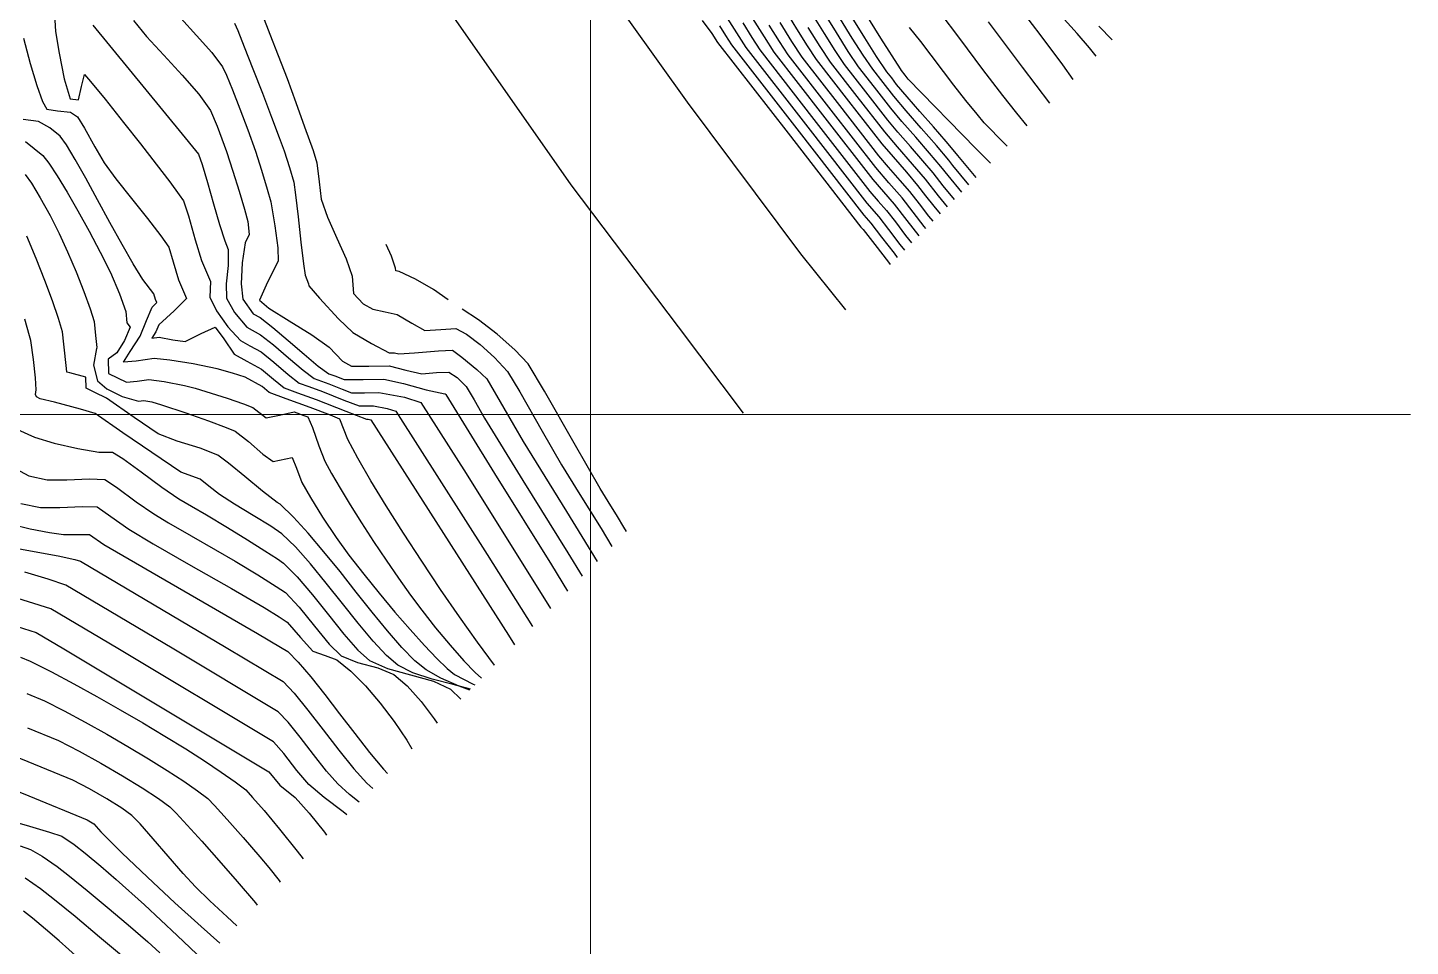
# Model space of a CAD drawing. Extents: x 62300 to 62842, y 108162 to 108787.
# Drawn here: x 62524.6 to 62587, y 108526 to 108567.5 of the extents above; entities that cross this region are included whole.
import ezdxf

# ---------------------------------------------------------------- set-up
doc = ezdxf.new("R2010")
doc.units = 0
doc.header["$LTSCALE"] = 0.999985
doc.header["$MEASUREMENT"] = 0
for name, color, linetype in [('coordinate', 2, 'Continuous'), ('curve livello 1m', 2, 'Continuous'), ('curve livello 5m', 7, 'Continuous'), ('Strade', 7, 'Continuous')]:
    doc.layers.add(name, color=color, linetype=linetype)

msp = doc.modelspace()

# ---------------------------------------------------------------- linework, layer by layer
at = {"layer": 'coordinate', "linetype": 'Continuous', "lineweight": 0}
for p, q in [((62550, 108649.2), (62550, 108403.974)), ((62494.639, 108550), (62587, 108550))]:
    msp.add_line(p, q, dxfattribs=at)
at = {"layer": 'curve livello 1m', "flags": 128}
for points in [[(62558.799, 108568.221), (62559.3, 108567.407), (62559.778, 108566.642), (62560.19, 108566.022), (62561.644, 108564.15), (62563.146, 108562.217), (62563.652, 108561.625), (62564.256, 108560.935), (62564.76, 108560.344), (62565.124, 108559.875), (62565.487, 108559.408), (62565.783, 108559.053)], [(62566.432, 108559.709), (62565.921, 108560.324), (62565.921, 108560.324), (62565.462, 108560.916), (62565.004, 108561.456), (62564.439, 108562.102), (62563.875, 108562.749), (62563.414, 108563.291), (62563.414, 108563.291), (62562.423, 108564.567), (62561.464, 108565.802), (62561.041, 108566.434), (62560.554, 108567.206), (62560.034, 108568.048)], [(62566.756, 108560.038), (62566.138, 108560.781), (62566.138, 108560.781), (62565.813, 108561.201), (62565.306, 108561.799), (62564.682, 108562.513), (62564.057, 108563.228), (62563.549, 108563.828), (62563.549, 108563.828), (62562.813, 108564.775), (62562.1, 108565.692), (62561.635, 108566.388), (62561.099, 108567.238), (62560.527, 108568.165)], [(62569.711, 108563.03), (62569.239, 108563.609), (62568.608, 108564.403), (62568.608, 108564.403), (62567.713, 108565.581), (62566.669, 108566.975), (62565.775, 108568.152)], [(62571.78, 108565.124), (62571.309, 108565.783), (62570.294, 108567.149), (62569.26, 108568.502)], [(62527.537, 108567.568), (62531.571, 108562.652), (62532.175, 108561.913), (62532.304, 108561.744), (62532.472, 108561.278), (62532.709, 108560.475), (62532.981, 108559.514), (62533.253, 108558.576), (62533.489, 108557.839), (62533.654, 108557.441), (62533.646, 108556.727), (62533.553, 108555.894), (62533.565, 108555.255), (62533.927, 108554.597), (62534.489, 108553.942), (62535.108, 108553.601), (62535.691, 108553.147), (62536.377, 108552.555), (62537.032, 108551.994), (62537.522, 108551.63), (62538.183, 108551.386), (62538.787, 108551.149), (62539.216, 108550.981), (62539.803, 108550.981), (62540.442, 108550.987), (62541.6, 108550.78), (62542.341, 108550.534), (62544.382, 108547.335), (62548.199, 108541.248)], [(62529.372, 108567.787), (62529.964, 108567.066), (62530.742, 108566.214), (62531.572, 108565.317), (62532.32, 108564.458), (62532.85, 108563.722), (62533.15, 108563.015), (62533.573, 108561.865), (62533.864, 108560.989), (62534.15, 108560.075), (62534.386, 108559.269), (62534.527, 108558.719), (62534.6, 108558.13), (62534.417, 108557.742), (62534.273, 108556.843), (62534.235, 108555.904), (62534.314, 108555.207), (62534.775, 108554.551), (62535.085, 108554.38), (62535.67, 108553.934), (62536.361, 108553.346), (62537.072, 108552.727), (62537.713, 108552.188), (62538.196, 108551.841), (62538.461, 108551.743), (62538.877, 108551.58), (62539.738, 108551.579), (62540.677, 108551.588), (62541.563, 108551.393), (62542.589, 108551.108), (62543.424, 108550.932), (62543.447, 108550.934), (62543.462, 108550.922), (62543.477, 108550.895), (62545.663, 108547.339), (62548.238, 108543.213), (62548.963, 108542.022)], [(62531.508, 108567.885), (62532.222, 108567.114), (62532.906, 108566.348), (62533.391, 108565.694), (62533.571, 108565.314), (62533.845, 108564.652), (62534.177, 108563.798), (62534.532, 108562.844), (62534.874, 108561.881), (62535.156, 108561.023), (62535.413, 108560.178), (62535.566, 108559.6), (62535.76, 108558.521), (62535.883, 108557.528), (62535.898, 108556.92), (62535.419, 108555.969), (62535.064, 108555.16), (62535.064, 108555.16), (62535.486, 108554.798), (62536.393, 108554.226), (62537.423, 108553.59), (62538.21, 108553.037), (62538.801, 108552.407), (62539.208, 108552.182), (62540, 108552.178), (62540.912, 108552.189), (62541.664, 108552.007), (62542.386, 108551.837), (62543.047, 108551.888), (62543.606, 108551.917), (62543.975, 108551.673), (62544.394, 108551.263), (62544.742, 108550.665), (62545.216, 108549.838), (62546.946, 108547.024), (62548.983, 108543.758), (62549.63, 108542.697)], [(62533.931, 108567.665), (62534.077, 108567.329), (62534.372, 108566.595), (62534.763, 108565.605), (62535.193, 108564.498), (62535.609, 108563.417), (62535.954, 108562.504), (62536.175, 108561.898), (62536.408, 108561.15), (62536.605, 108560.48), (62536.685, 108559.916), (62536.801, 108558.919), (62536.93, 108557.785), (62537.046, 108556.808), (62537.124, 108556.286), (62537.278, 108555.903), (62537.285, 108555.815), (62537.762, 108555.246), (62538.628, 108554.323), (62539.267, 108553.704), (62540.109, 108553.205), (62540.916, 108552.789), (62541.147, 108552.79), (62541.347, 108552.742), (62542.052, 108552.783), (62543.132, 108552.874), (62543.766, 108552.9), (62544.187, 108552.594), (62544.87, 108552.028), (62545.327, 108551.605), (62545.327, 108551.605), (62546.091, 108550.283), (62546.955, 108548.781), (62548.909, 108545.616), (62550.293, 108543.369)], [(62555.036, 108567.79), (62555.474, 108567.198), (62555.733, 108566.791), (62558.917, 108562.693), (62562.207, 108558.458), (62562.305, 108558.345), (62562.832, 108557.672), (62563.442, 108556.873), (62563.525, 108556.766)], [(62555.822, 108567.543), (62556.096, 108567.111), (62556.37, 108566.681), (62559.307, 108562.901), (62562.341, 108558.995), (62562.656, 108558.631), (62563.14, 108558.012), (62563.701, 108557.277), (62563.846, 108557.092)], [(62556.169, 108567.888), (62556.588, 108567.228), (62557.006, 108566.571), (62559.696, 108563.109), (62562.475, 108559.532), (62563.006, 108558.916), (62563.449, 108558.351), (62563.961, 108557.681), (62564.168, 108557.417)], [(62557.316, 108567.879), (62557.83, 108567.046), (62558.28, 108566.352), (62558.28, 108566.352), (62560.475, 108563.526), (62562.744, 108560.606), (62563.226, 108560.046), (62563.708, 108559.488), (62564.273, 108558.76), (62564.81, 108558.067)], [(62565.134, 108558.395), (62565.052, 108558.493), (62565.052, 108558.493), (62564.556, 108559.132), (62564.059, 108559.773), (62564.059, 108559.773), (62563.469, 108560.457), (62562.878, 108561.143), (62562.878, 108561.143), (62560.865, 108563.734), (62558.917, 108566.242), (62558.523, 108566.84), (62558.065, 108567.58)], [(62565.459, 108558.724), (62565.27, 108558.95), (62565.27, 108558.95), (62564.84, 108559.503), (62564.41, 108560.059), (62564.41, 108560.059), (62563.973, 108560.57), (62563.45, 108561.167), (62563.012, 108561.68), (62563.012, 108561.68), (62561.254, 108563.942), (62559.553, 108566.132), (62559.093, 108566.832), (62558.558, 108567.697)], [(62567.081, 108560.366), (62566.356, 108561.239), (62566.356, 108561.239), (62566.164, 108561.487), (62565.608, 108562.141), (62564.925, 108562.924), (62564.24, 108563.708), (62563.683, 108564.365), (62563.683, 108564.365), (62563.202, 108564.983), (62562.737, 108565.582), (62562.307, 108566.222), (62561.816, 108566.993), (62561.289, 108567.844)], [(62567.41, 108560.699), (62566.573, 108561.697), (62566.573, 108561.697), (62566.514, 108561.772), (62566.047, 108562.326), (62565.473, 108562.987), (62564.862, 108563.684), (62564.286, 108564.346), (62563.817, 108564.902), (62563.817, 108564.902), (62563.592, 108565.192), (62563.374, 108565.472), (62562.908, 108566.165), (62562.376, 108567.002), (62561.804, 108567.924)], [(62568.802, 108562.109), (62568.692, 108562.22), (62567.762, 108563.173), (62567.445, 108563.554), (62566.941, 108564.179), (62566.403, 108564.862), (62566.403, 108564.862), (62565.93, 108565.484), (62565.379, 108566.22), (62564.906, 108566.841), (62564.906, 108566.841), (62564.4, 108567.47)], [(62570.727, 108564.058), (62569.496, 108565.678), (62567.96, 108567.73)], [(62572.947, 108567.537), (62573.543, 108566.909)], [(62524.415, 108566.989), (62524.714, 108565.839), (62525.009, 108564.85), (62525.267, 108564.13), (62525.458, 108563.784), (62525.947, 108563.713), (62526.533, 108563.653), (62526.848, 108563.441), (62527.168, 108562.925), (62527.631, 108562.078), (62528.05, 108561.359), (62528.582, 108560.633), (62529.28, 108559.749), (62530.005, 108558.847), (62530.614, 108558.066), (62530.965, 108557.546), (62531.168, 108556.892), (62531.411, 108556.078), (62531.762, 108555.232), (62531.212, 108554.685), (62530.513, 108554.047), (62530.382, 108553.726), (62530.198, 108553.442), (62530.533, 108553.484), (62531.155, 108553.375), (62531.699, 108553.291), (62532.429, 108553.661), (62533.06, 108553.94), (62533.457, 108553.408), (62533.915, 108552.724), (62534.482, 108552.406), (62535.155, 108552.042), (62535.691, 108551.6), (62536.176, 108551.209), (62536.779, 108550.984), (62537.625, 108550.673), (62538.952, 108550.151), (62539.895, 108549.784), (62539.972, 108549.785), (62540.091, 108549.756), (62546.294, 108540.035), (62546.568, 108539.597)], [(62545.664, 108538.682), (62545.661, 108538.686), (62545.661, 108538.686), (62544.899, 108539.715), (62544.08, 108540.868), (62543.231, 108542.102), (62542.381, 108543.375), (62541.554, 108544.646), (62540.78, 108545.872), (62540.085, 108547.012), (62539.497, 108548.024), (62539.042, 108548.866), (62539.042, 108548.866), (62538.687, 108549.791), (62538.259, 108549.964), (62537.347, 108550.316), (62537.347, 108550.316), (62536.27, 108550.713), (62535.502, 108550.998), (62535.502, 108550.998), (62535.178, 108551.262), (62534.413, 108551.683), (62533.849, 108551.872), (62533.152, 108552.06), (62533.152, 108552.06), (62532.072, 108552.282), (62531.016, 108552.457), (62530.301, 108552.533), (62530.301, 108552.533), (62529.5, 108552.413), (62528.92, 108552.356), (62528.92, 108552.356), (62529.224, 108552.848), (62529.678, 108553.53), (62529.678, 108553.53), (62529.964, 108554.242), (62530.219, 108554.852), (62530.219, 108554.852), (62530.432, 108555.054), (62530.372, 108555.197), (62530.296, 108555.447), (62529.8, 108556.096), (62529.365, 108556.796), (62528.858, 108557.678), (62528.312, 108558.667), (62527.756, 108559.687), (62527.222, 108560.663), (62526.742, 108561.518), (62526.344, 108562.179), (62526.062, 108562.57), (62526.062, 108562.57), (62525.598, 108562.946), (62525.082, 108563.23), (62525.082, 108563.23), (62524.398, 108563.314)], [(62524.496, 108562.33), (62525.276, 108561.698), (62525.556, 108561.339), (62525.933, 108560.771), (62526.379, 108560.04), (62526.869, 108559.192), (62527.375, 108558.274), (62527.87, 108557.332), (62528.329, 108556.411), (62528.744, 108555.449), (62529.022, 108554.652), (62529.079, 108554.135), (62529.223, 108553.942), (62528.973, 108553.333), (62528.616, 108552.779), (62528.225, 108552.493), (62528.246, 108551.853), (62529.06, 108551.452), (62529.533, 108551.507), (62530.069, 108551.581), (62530.758, 108551.494), (62531.679, 108551.314), (62532.163, 108551.183), (62532.877, 108550.969), (62533.605, 108550.738), (62534.343, 108550.485), (62534.764, 108550.322), (62535.36, 108549.847), (62535.969, 108549.97), (62536.631, 108550.121), (62537.068, 108549.959), (62537.24, 108549.892), (62537.455, 108549.411), (62537.734, 108548.592), (62538.006, 108547.898), (62538.306, 108547.342), (62538.695, 108546.673), (62539.154, 108545.92), (62539.666, 108545.109), (62540.212, 108544.269), (62540.774, 108543.428), (62541.335, 108542.612), (62541.876, 108541.85), (62542.38, 108541.17), (62543.007, 108540.372), (62543.662, 108539.585), (62544.279, 108538.885), (62544.791, 108538.347), (62545.081, 108538.091)], [(62524.49, 108560.827), (62524.769, 108560.44), (62525.167, 108559.784), (62525.61, 108558.984), (62526.027, 108558.165), (62526.402, 108557.347), (62526.784, 108556.445), (62527.134, 108555.556), (62527.417, 108554.773), (62527.593, 108554.192), (62527.656, 108553.571), (62527.721, 108553.025), (62527.734, 108553.007), (62527.698, 108552.981), (62527.568, 108552.226), (62527.745, 108551.517), (62528.167, 108551.154), (62528.857, 108550.815), (62529.607, 108550.599), (62529.838, 108550.629), (62530.205, 108550.568), (62530.645, 108550.436), (62531.74, 108550.068), (62532.763, 108549.708), (62533.558, 108549.413), (62533.97, 108549.24), (62534.561, 108548.783), (62535.21, 108548.204), (62535.681, 108547.879), (62536.534, 108548.063), (62536.728, 108547.583), (62536.969, 108546.93), (62537.358, 108546.246), (62537.909, 108545.369), (62538.522, 108544.454), (62539.099, 108543.654), (62539.764, 108542.797), (62540.465, 108541.929), (62541.174, 108541.081), (62541.862, 108540.286), (62542.502, 108539.574), (62543.066, 108538.977), (62543.526, 108538.528), (62543.855, 108538.257), (62544.7, 108537.821), (62544.784, 108537.791)], [(62543.581, 108555.176), (62542.919, 108555.639), (62542.1, 108556.114), (62541.37, 108556.459), (62541.37, 108556.459), (62541.215, 108556.492), (62541.206, 108556.599), (62541.021, 108557.148), (62540.775, 108557.672)], [(62551.619, 108544.711), (62551.509, 108544.92), (62551.22, 108545.395), (62550.794, 108546.078), (62550.432, 108546.666), (62550.432, 108546.666), (62549.259, 108548.7), (62547.92, 108551.054), (62547.192, 108552.288), (62547.192, 108552.288), (62546.58, 108552.923), (62545.786, 108553.624), (62544.95, 108554.274), (62544.213, 108554.759)], [(62544.591, 108537.596), (62543.808, 108537.804), (62542.852, 108538.058), (62541.983, 108538.34), (62541.298, 108538.681), (62541.298, 108538.681), (62540.788, 108539.117), (62540.184, 108539.771), (62539.513, 108540.576), (62538.8, 108541.469), (62538.073, 108542.384), (62537.357, 108543.257), (62536.68, 108544.022), (62536.068, 108544.615), (62536.068, 108544.615), (62535.574, 108544.951), (62534.782, 108545.433), (62533.929, 108545.948), (62533.252, 108546.386), (62533.252, 108546.386), (62532.777, 108546.766), (62532.381, 108547.078), (62532.381, 108547.078), (62531.507, 108547.393), (62528.895, 108549.17), (62527.642, 108550.041), (62526.987, 108550.243), (62525.81, 108550.561), (62525.81, 108550.561), (62525.169, 108550.71), (62525.001, 108550.799), (62524.946, 108550.902), (62524.979, 108551.112), (62524.948, 108551.651), (62524.857, 108552.477), (62524.734, 108553.341), (62524.734, 108553.341), (62524.688, 108553.557), (62524.47, 108554.3)], [(62524.144, 108549.322), (62524.91, 108548.974), (62525.787, 108548.707), (62526.858, 108548.457), (62527.804, 108548.3), (62528.434, 108548.305), (62528.886, 108548.015), (62529.72, 108547.41), (62530.656, 108546.726), (62531.414, 108546.199), (62531.992, 108545.863), (62532.671, 108545.472), (62533.615, 108544.897), (62534.519, 108544.338), (62535.298, 108543.849), (62535.868, 108543.48), (62536.148, 108543.286), (62536.764, 108542.67), (62537.453, 108541.856), (62538.17, 108540.957), (62538.868, 108540.088), (62539.5, 108539.362), (62540.019, 108538.893), (62540.836, 108538.532), (62541.878, 108538.244), (62542.907, 108537.957), (62543.686, 108537.599), (62544.154, 108537.153)], [(62523.472, 108547.859), (62524.651, 108547.237), (62525.473, 108547.045), (62526.362, 108547.043), (62527.396, 108547.093), (62528.084, 108547.065), (62528.603, 108546.719), (62529.501, 108546.062), (62530.288, 108545.508), (62530.952, 108545.113), (62531.98, 108544.524), (62533.082, 108543.895), (62533.97, 108543.376), (62534.98, 108542.758), (62535.816, 108542.232), (62536.227, 108541.957), (62536.847, 108541.304), (62537.54, 108540.445), (62538.205, 108539.629), (62538.741, 108539.105), (62539.488, 108538.805), (62540.403, 108538.562), (62541.121, 108538.265), (62541.719, 108537.743), (62542.35, 108537.046), (62542.951, 108536.259), (62543.077, 108536.062)], [(62524.289, 108545.981), (62525.177, 108545.806), (62526.056, 108545.805), (62527.077, 108545.849), (62527.734, 108545.825), (62528.35, 108545.397), (62529.161, 108544.817), (62530.262, 108544.162), (62531.968, 108543.186), (62533.797, 108542.141), (62535.269, 108541.28), (62535.943, 108540.865), (62536.306, 108540.628), (62536.91, 108539.933), (62537.462, 108539.317), (62538.017, 108539.123), (62538.557, 108538.931), (62539.177, 108538.412), (62539.838, 108537.743), (62540.502, 108536.97), (62541.137, 108536.139), (62541.707, 108535.294), (62541.933, 108534.904)], [(62524.157, 108543.947), (62525.062, 108543.781), (62525.973, 108543.614), (62526.722, 108543.453), (62526.983, 108543.372), (62533.563, 108539.476), (62536.126, 108537.939), (62536.627, 108537.419), (62537.246, 108536.658), (62537.934, 108535.765), (62538.64, 108534.845), (62539.313, 108534.005), (62539.903, 108533.351), (62540.169, 108533.119)], [(62539.556, 108532.498), (62539.119, 108532.851), (62538.592, 108533.325), (62538.592, 108533.325), (62538.082, 108533.9), (62537.496, 108534.645), (62536.897, 108535.427), (62536.348, 108536.117), (62535.91, 108536.583), (62535.91, 108536.583), (62531.117, 108539.458), (62526.316, 108542.301), (62525.528, 108542.573), (62524.464, 108542.876)], [(62538.997, 108531.932), (62538.843, 108532.061), (62537.985, 108532.711), (62537.282, 108533.298), (62537.282, 108533.298), (62536.751, 108533.927), (62536.165, 108534.689), (62535.694, 108535.227), (62535.694, 108535.227), (62528.67, 108539.44), (62525.649, 108541.229), (62522.85, 108542.099)], [(62523.831, 108540.515), (62524.982, 108540.158), (62526.224, 108539.423), (62535.478, 108533.872), (62535.972, 108533.272), (62536.672, 108532.707), (62537.304, 108532.007), (62537.999, 108531.143), (62538.091, 108531.015)], [(62524.556, 108537.403), (62525.352, 108537.076), (62526.248, 108536.616), (62527.195, 108536.105), (62528.164, 108535.564), (62529.123, 108535.008), (62530.044, 108534.458), (62530.894, 108533.931), (62531.645, 108533.444), (62532.265, 108533.017), (62532.725, 108532.667), (62533.036, 108532.35), (62533.604, 108531.723), (62534.319, 108530.909), (62535.072, 108530.032), (62535.475, 108529.545), (62535.941, 108528.966), (62535.997, 108528.894)], [(62524.587, 108535.861), (62525.994, 108535.284), (62526.923, 108534.8), (62527.907, 108534.255), (62528.878, 108533.689), (62529.765, 108533.144), (62530.499, 108532.662), (62531.01, 108532.284), (62531.295, 108532.003), (62531.795, 108531.466), (62532.457, 108530.731), (62533.226, 108529.86), (62534.049, 108528.912), (62534.873, 108527.948), (62534.958, 108527.842)], [(62534.045, 108526.918), (62533.595, 108527.316), (62532.814, 108528.045), (62532.165, 108528.68), (62532.165, 108528.68), (62531.614, 108529.28), (62530.941, 108530.054), (62530.257, 108530.85), (62529.671, 108531.516), (62529.295, 108531.901), (62529.295, 108531.901), (62528.842, 108532.223), (62528.165, 108532.646), (62527.388, 108533.093), (62526.637, 108533.491), (62526.637, 108533.491), (62524.618, 108534.32), (62521.916, 108535.42)], [(62521.129, 108534.211), (62524.649, 108532.778), (62527.279, 108531.698), (62527.58, 108531.518), (62527.906, 108531.153), (62528.85, 108530.216), (62530.006, 108529.109), (62531.244, 108527.955), (62532.429, 108526.879), (62533.275, 108526.139)], [(62524.256, 108530.533), (62524.727, 108530.369), (62525.253, 108530.055), (62525.934, 108529.588), (62526.491, 108529.155), (62527.277, 108528.518), (62528.192, 108527.757), (62529.138, 108526.954), (62530.017, 108526.19), (62530.567, 108525.693)], [(62529.012, 108525.421), (62527.845, 108526.41), (62526.737, 108527.332), (62525.806, 108528.089), (62525.171, 108528.583), (62525.171, 108528.583), (62524.483, 108529.065)], [(62526.898, 108525.461), (62526.027, 108526.232), (62526.027, 108526.232), (62525.41, 108526.761), (62524.811, 108527.259), (62524.409, 108527.578)]]:
    msp.add_lwpolyline(points, dxfattribs=at)
at = {"layer": 'curve livello 5m', "flags": 128}
for points in [[(62568.048, 108561.346), (62567.396, 108562.014), (62564.342, 108565.141), (62564.197, 108565.32), (62564.038, 108565.531), (62563.984, 108565.598), (62563.105, 108566.989), (62561.628, 108569.38)], [(62525.82, 108567.802), (62525.853, 108567.286), (62526.013, 108566.304), (62526.251, 108565.149), (62526.251, 108565.149), (62526.518, 108564.255), (62526.893, 108564.209), (62527.025, 108564.807), (62527.16, 108565.348), (62527.16, 108565.348), (62527.439, 108565.031), (62528.094, 108564.23), (62528.929, 108563.185), (62528.929, 108563.185), (62529.689, 108562.217), (62530.404, 108561.294), (62531.01, 108560.501), (62531.442, 108559.923), (62531.634, 108559.645), (62531.634, 108559.645), (62531.855, 108558.974), (62532.164, 108557.888), (62532.45, 108556.958), (62532.45, 108556.958), (62532.674, 108556.428), (62532.845, 108556.007), (62532.845, 108556.007), (62532.817, 108555.303), (62533.119, 108554.681), (62533.632, 108553.951), (62534.202, 108553.333), (62534.202, 108553.333), (62534.627, 108553.094), (62535.132, 108552.821), (62535.132, 108552.821), (62535.705, 108552.363), (62536.353, 108551.801), (62536.849, 108551.42), (62536.849, 108551.42), (62537.288, 108551.256), (62537.904, 108551.03), (62537.904, 108551.03), (62538.869, 108550.65), (62539.555, 108550.383), (62539.555, 108550.383), (62540.207, 108550.386), (62540.822, 108550.276), (62541.216, 108550.145), (62541.216, 108550.145), (62545.338, 108543.685), (62547.383, 108540.423)], [(62535.19, 108568.026), (62535.533, 108567.169), (62535.908, 108566.205), (62536.303, 108565.165), (62536.704, 108564.083), (62537.099, 108562.989), (62537.476, 108561.914), (62537.476, 108561.914), (62537.644, 108561.361), (62537.747, 108560.51), (62537.847, 108559.722), (62537.847, 108559.722), (62538.136, 108558.914), (62538.557, 108557.964), (62538.972, 108557.024), (62539.242, 108556.251), (62539.242, 108556.251), (62539.307, 108555.454), (62539.732, 108555.001), (62540.183, 108554.751), (62540.729, 108554.635), (62541.269, 108554.519), (62541.269, 108554.519), (62541.93, 108554.128), (62542.524, 108553.791), (62542.524, 108553.791), (62543.241, 108553.843), (62543.925, 108553.883), (62543.925, 108553.883), (62544.397, 108553.628), (62545.017, 108553.16), (62545.674, 108552.569), (62546.26, 108551.947), (62546.26, 108551.947), (62546.807, 108551.02), (62547.812, 108549.251), (62548.693, 108547.723), (62548.693, 108547.723), (62549.511, 108546.393), (62550.474, 108544.85), (62550.963, 108544.047)], [(62556.876, 108567.677), (62557.285, 108567.014), (62557.643, 108566.461), (62557.643, 108566.461), (62560.086, 108563.318), (62562.61, 108560.069), (62562.984, 108559.635), (62563.357, 108559.202), (62563.757, 108558.691), (62564.22, 108558.085), (62564.489, 108557.742)], [(62566.108, 108559.381), (62565.704, 108559.866), (62565.704, 108559.866), (62565.111, 108560.63), (62564.539, 108561.3), (62563.854, 108562.082), (62563.28, 108562.754), (62563.28, 108562.754), (62562.034, 108564.359), (62560.827, 108565.912), (62560.363, 108566.611), (62559.824, 108567.473)], [(62572.814, 108566.171), (62572.518, 108566.552), (62572.518, 108566.552), (62571.96, 108567.198), (62571.241, 108567.992)], [(62544.555, 108537.559), (62544.066, 108537.732), (62543.238, 108538.095), (62542.576, 108538.469), (62542.576, 108538.469), (62542.073, 108538.884), (62541.49, 108539.485), (62540.843, 108540.229), (62540.151, 108541.075), (62539.43, 108541.981), (62538.697, 108542.905), (62537.969, 108543.805), (62537.264, 108544.639), (62536.598, 108545.366), (62535.989, 108545.944), (62535.852, 108546.03), (62535.193, 108546.542), (62534.395, 108547.201), (62533.656, 108547.807), (62533.175, 108548.159), (62532.376, 108548.474), (62531.347, 108548.798), (62530.487, 108549.126), (62530.487, 108549.126), (62529.408, 108549.861), (62528.153, 108550.733), (62527.63, 108550.985), (62527.244, 108551.181), (62527.228, 108551.691), (62526.504, 108551.878), (62526.363, 108551.915), (62526.345, 108552.073), (62526.224, 108553.177), (62526.163, 108553.733), (62525.987, 108554.34), (62525.717, 108555.129), (62525.377, 108556.047), (62524.986, 108557.039), (62524.566, 108558.051)], [(62523.859, 108545.043), (62524.704, 108544.845), (62525.579, 108544.673), (62526.22, 108544.576), (62526.22, 108544.576), (62526.859, 108544.586), (62527.384, 108544.585), (62527.384, 108544.585), (62528.034, 108544.126), (62534.97, 108540.11), (62536.01, 108539.494), (62536.342, 108539.295), (62536.809, 108538.826), (62537.372, 108538.163), (62538.003, 108537.366), (62538.674, 108536.491), (62539.359, 108535.597), (62540.028, 108534.742), (62540.655, 108533.982), (62540.833, 108533.79)], [(62524.278, 108539.045), (62524.71, 108538.869), (62525.671, 108538.377), (62526.682, 108537.839), (62527.722, 108537.266), (62528.769, 108536.674), (62529.8, 108536.073), (62530.794, 108535.479), (62531.729, 108534.903), (62532.583, 108534.359), (62533.334, 108533.86), (62533.96, 108533.419), (62534.44, 108533.05), (62534.44, 108533.05), (62534.751, 108532.715), (62535.272, 108532.116), (62535.272, 108532.116), (62535.965, 108531.277), (62536.768, 108530.279), (62537.032, 108529.942)], [(62523.687, 108531.706), (62524.675, 108531.416), (62525.583, 108531.147), (62526.134, 108530.957), (62526.134, 108530.957), (62526.696, 108530.593), (62527.191, 108530.202), (62527.895, 108529.615), (62528.598, 108529.01), (62528.598, 108529.01), (62529.871, 108527.859), (62531.347, 108526.482), (62532.511, 108525.365)]]:
    msp.add_lwpolyline(points, dxfattribs=at)
at = {"layer": 'Strade', "linetype": 'Continuous', "flags": 128}
for points in [[(62465.106, 108651.13), (62472.482, 108648.147), (62479.72, 108645.041), (62486.386, 108641.764), (62486.942, 108641.252), (62487.275, 108640.665), (62488.124, 108636.948), (62488.838, 108635.257), (62490.381, 108633.547), (62495.573, 108630.227), (62503.081, 108625.033), (62510.962, 108618.738), (62518.006, 108612.044), (62524.466, 108605.084), (62530.1, 108598.06), (62534.28, 108592.248), (62535.713, 108590.207), (62537.329, 108587.882), (62542.387, 108580.75), (62547.672, 108573.468), (62554.369, 108564.095), (62559.483, 108557.245), (62561.502, 108554.718)], [(62556.907, 108550.065), (62553.964, 108553.96), (62549.12, 108560.369), (62542.669, 108569.606), (62537.389, 108577.165), (62532.362, 108584.423), (62529.353, 108588.776), (62524.187, 108595.986), (62517.766, 108603.766), (62510.975, 108610.819), (62503.339, 108617.66), (62495.918, 108623.366), (62487.456, 108628.94), (62478.832, 108633.619), (62469.806, 108637.707), (62462.179, 108640.556), (62454.459, 108642.927), (62447.181, 108644.738)]]:
    msp.add_lwpolyline(points, dxfattribs=at)

doc.saveas('drawing.dxf')
